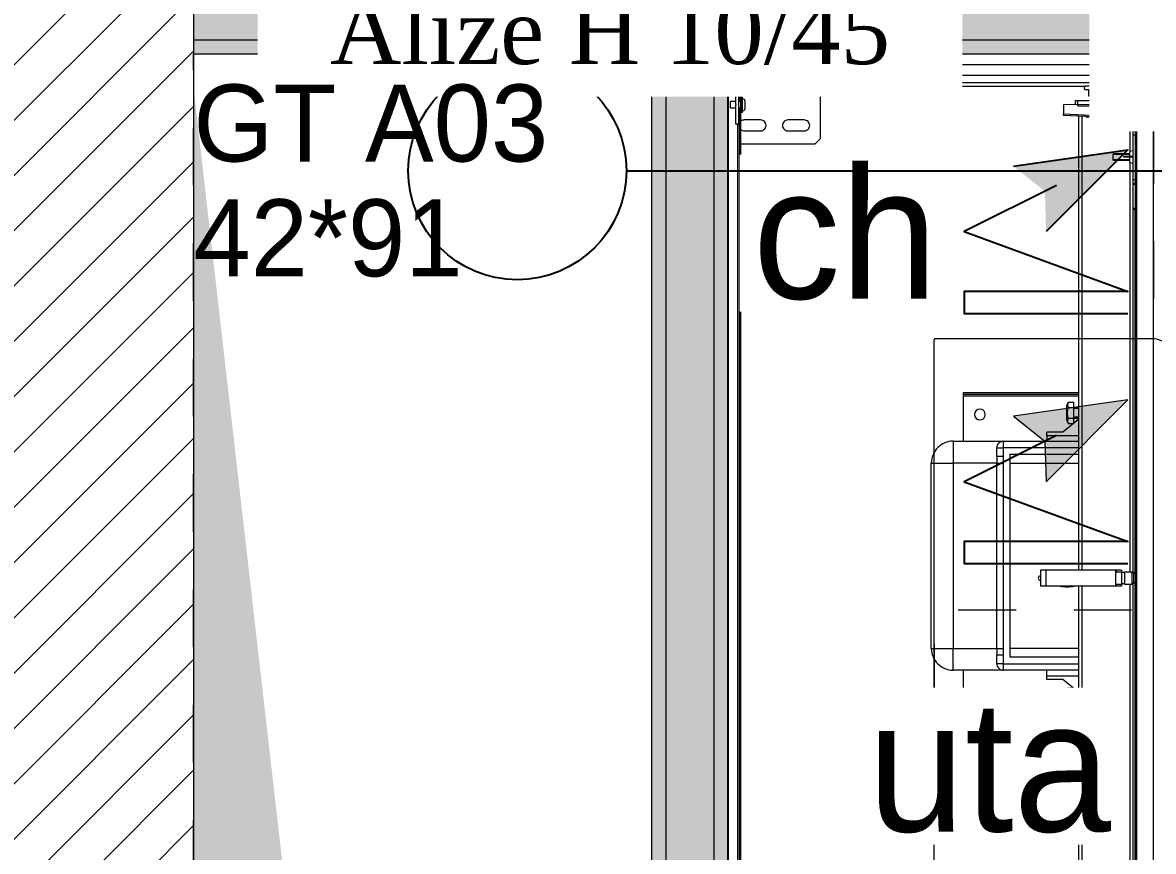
# Model space of a CAD drawing. Header units: centimetres. Extents: x 2738 to 7810, y 2495 to 5758.
# Drawn here: x 5187.4 to 5291, y 4318.3 to 4394.3 of the extents above; entities that cross this region are included whole.
import ezdxf

# ---------------------------------------------------------------- set-up
doc = ezdxf.new("R2010")
doc.units = ezdxf.units.CM
doc.header["$LTSCALE"] = 12.7
for name, pattern in [('ISO-03', [3, 1.2, -1.8]), ('Style de ligne -1', [0.83328, 0.41656, -0.41672]), ('VW-01', [0.83312, 0.41656, -0.41656])]:
    doc.linetypes.add(name, pattern=pattern)
for name, color, linetype, lineweight in [('B aménagement intérieur', 7, 'Continuous', 5), ('B GÈnÈral', 7, 'Continuous', 5), ('B Général', 7, 'Continuous', 5), ('C ANNOTATIONS-prestations', 7, 'Continuous', 5), ('F REMPLISSAGE-vert clair', 7, 'Continuous', 13), ('F REMPLISSAGE-vert clair-1', 7, 'Continuous', 5), ('F REMPLISSAGE-vert foncÈ', 7, 'Continuous', 5), ('F REMPLISSAGE-vert foncé', 7, 'Continuous', 13), ('prlm-ELEC-CFO', 1, 'Continuous', 25)]:
    doc.layers.add(name, color=color, linetype=linetype, lineweight=lineweight)
doc.layers.add('C ANNOTATIONS-textes-numérotation gaine', color=7, linetype='ISO-03', lineweight=5, true_color=0xdd0000)
doc.layers.add('prlm-VMC', color=93, linetype='Continuous')
doc.styles.add('Eurostile', font='')
doc.styles.add('prlm-elec-cfo', font='comic.ttf', dxfattribs={"height": 12})
doc.styles.add('prlm-vmc', font='pala.ttf', dxfattribs={"height": 14})
doc.styles.get('Eurostile').set_extended_font_data('Eurostile')

# ---------------------------------------------------------------- blocks, each defined once
blk = doc.blocks.new('G 100_80')
at = {"layer": 'B GÈnÈral', "color": 254, "linetype": 'Continuous', "true_color": 0xd6d6d6}
blk.add_solid([(-30.88, 32.2), (2.5, 43), (-39.5, -43), (-39.5, 43)], dxfattribs=at)
at = {"layer": 'B Général', "color": 7, "linetype": 'Continuous', "lineweight": 5, "flags": 128}
blk.add_lwpolyline([(9.5, -45), (9.5, 45), (48.52, 45), (48.52, -45)], close=True, dxfattribs=at)
at = {"layer": 'C ANNOTATIONS-prestations', "lineweight": 5}
for p, q in [((46.87, 43.75), (46.87, -43.75)), ((46.97, -43.75), (46.97, 43.75)), ((9.5, 42.25), (9.5, -42.25)), ((10.55, 41.05), (10.55, -41.05)), ((10.7, 41), (10.7, -41)), ((10.4, 39.6), (10.4, -39.6)), ((41.65, 2.78), (41.65, 40.29)), ((41.95, 2.78), (41.95, 40.27)), ((46.35, 2.6), (46.35, 36.03)), ((46.65, 35.97), (46.65, 2.5)), ((46.85, 31.75), (46.85, 2.43)), ((31.1, 14.95), (41.65, 14.95)), ((31.1, 14.8), (31.1, 14.95)), ((31.1, 14.8), (41.65, 14.8)), ((31.1, 14.8), (31.1, 14.65)), ((31.1, 14.65), (31.1, 10.5)), ((31.1, 14.65), (41.65, 14.65)), ((40.56, 13.8), (40.7, 14.08)), ((40.56, 13.8), (40.56, 12.4)), ((40.7, 14.08), (41.2, 14.08)), ((40.7, 13.59), (41.2, 13.59)), ((41.2, 14.08), (41.2, 13.84)), ((41.2, 13.95), (41.22, 13.95)), ((41.2, 13.84), (41.2, 13.59)), ((41.2, 13.59), (41.2, 13.1)), ((41.22, 13.95), (41.22, 12.25)), ((41.22, 13.6), (41.65, 13.6)), ((41.65, 13.51), (41.22, 13.51)), ((41.65, 12.5), (40.21, 11.34)), ((40.7, 12.61), (41.2, 12.61)), ((41.2, 13.1), (41.2, 12.61)), ((41.2, 12.61), (41.2, 12.36)), ((41.65, 12.69), (41.22, 12.69)), ((41.65, 12.6), (41.22, 12.6)), ((40.7, 12.12), (40.56, 12.4)), ((40.7, 12.12), (41.17, 12.12)), ((41.2, 12.36), (41.2, 12.14)), ((41.22, 12.25), (41.2, 12.25)), ((34.75, 10.5), (30.15, 10.5)), ((30.15, 10.5), (30.15, 8.5)), ((41.65, 10.5), (34.75, 10.5)), ((34.75, 9.9), (34.75, 10.5)), ((38.75, 11.34), (38.75, 11)), ((40.21, 11.34), (38.75, 11.34)), ((38.75, 11), (41.65, 11)), ((38.75, 11), (38.75, 10.5)), ((34.15, 9.9), (34.15, 9.12)), ((34.75, 9.9), (34.15, 9.9)), ((34.75, 9.9), (41.65, 9.9)), ((34.75, 9.12), (34.75, 9.9)), ((28.15, 8.5), (28.15, -8.5)), ((28.15, 8.5), (30.15, 8.5)), ((30.15, -8.5), (30.15, 8.5)), ((30.15, 8.5), (34.15, 8.5)), ((34.15, 8.5), (34.15, 9.12)), ((34.75, 9.12), (34.15, 9.12)), ((34.15, 8.5), (34.15, -8.5)), ((34.15, 8.5), (34.74, 8.5)), ((34.74, -8.5), (34.74, 8.5)), ((35.35, -9.3), (35.35, 9.3)), ((41.65, 9.3), (35.35, 9.3)), ((41.65, 8.5), (35.35, 8.5)), ((38.65, 2.78), (38.15, 2.78)), ((38.15, 1.33), (38.15, 2.78)), ((38.65, 1.33), (38.65, 2.78)), ((38.67, 2.78), (38.65, 2.78)), ((38.67, 2.78), (38.67, 1.33)), ((45.07, 2.78), (38.67, 2.78)), ((45.07, 2.78), (45.07, 1.33)), ((45.1, 2.78), (45.07, 2.78)), ((45.07, 2.6), (45.57, 2.6)), ((45.6, 2.78), (45.1, 2.78)), ((45.1, 2.6), (45.1, 2.78)), ((45.57, 1.5), (45.57, 2.6)), ((45.57, 2.55), (45.87, 2.55)), ((45.6, 2.55), (45.6, 2.78)), ((45.87, 1.5), (45.87, 2.6)), ((45.87, 2.6), (46.57, 2.6)), ((46.57, 2.6), (46.57, 1.5)), ((46.57, 2.5), (46.72, 2.5)), ((46.72, 2.5), (46.72, 1.6)), ((38.65, 1.33), (38.15, 1.33)), ((38.67, 1.33), (38.65, 1.33)), ((45.07, 1.33), (38.67, 1.33)), ((41.65, -40.29), (41.65, 1.33)), ((41.95, -40.27), (41.95, 1.33)), ((45.57, 1.5), (45.07, 1.5)), ((45.1, 1.33), (45.07, 1.33)), ((45.1, 1.33), (45.1, 1.5)), ((45.6, 1.33), (45.1, 1.33)), ((45.87, 1.55), (45.57, 1.55)), ((45.6, 1.33), (45.6, 1.55)), ((46.57, 1.5), (45.87, 1.5)), ((46.35, -36.04), (46.35, 1.5)), ((46.72, 1.6), (46.57, 1.6)), ((46.65, 1.6), (46.65, -35.98)), ((46.85, 1.67), (46.85, -31.75)), ((28.15, -8.5), (30.15, -8.5)), ((34.15, -8.5), (30.15, -8.5)), ((30.15, -10.5), (30.15, -8.5)), ((34.15, -9.12), (34.15, -8.5)), ((34.15, -8.5), (34.74, -8.5)), ((34.15, -9.12), (34.15, -9.9)), ((34.15, -9.12), (34.75, -9.12)), ((34.75, -9.9), (34.75, -9.12)), ((35.35, -8.5), (41.65, -8.5)), ((35.35, -9.3), (41.65, -9.3)), ((34.15, -9.9), (34.75, -9.9)), ((41.65, -9.9), (34.75, -9.9)), ((34.75, -10.5), (34.75, -9.9)), ((30.15, -10.5), (34.75, -10.5)), ((31.1, -10.5), (31.1, -14.65)), ((34.75, -10.5), (41.65, -10.5)), ((38.75, -11), (38.75, -10.5)), ((41.65, -11), (38.75, -11)), ((38.75, -11), (38.75, -11.34)), ((40.21, -11.34), (38.75, -11.34)), ((41.65, -12.5), (40.21, -11.34)), ((40.56, -12.4), (40.7, -12.12)), ((40.56, -12.4), (40.56, -13.8)), ((40.7, -12.12), (41.17, -12.12)), ((41.2, -12.14), (41.2, -12.36)), ((41.2, -12.25), (41.22, -12.25)), ((41.2, -12.36), (41.2, -12.61)), ((41.22, -12.25), (41.22, -13.95)), ((40.7, -12.61), (41.2, -12.61)), ((41.2, -12.61), (41.2, -13.1)), ((41.2, -13.1), (41.2, -13.59)), ((41.22, -12.6), (41.65, -12.6)), ((41.65, -12.69), (41.22, -12.69)), ((40.7, -14.08), (40.56, -13.8)), ((40.7, -13.59), (41.2, -13.59)), ((40.7, -14.08), (41.2, -14.08)), ((41.2, -13.59), (41.2, -13.84)), ((41.2, -13.84), (41.2, -14.08)), ((41.22, -13.95), (41.2, -13.95)), ((41.65, -13.51), (41.22, -13.51)), ((41.65, -13.6), (41.22, -13.6)), ((31.1, -14.65), (31.1, -14.8)), ((31.1, -14.65), (41.65, -14.65)), ((31.1, -14.8), (41.65, -14.8)), ((31.1, -14.8), (31.1, -14.95)), ((31.1, -14.95), (41.65, -14.95)), ((46.67, -31.75), (46.67, -31.85)), ((46.87, -31.75), (46.67, -31.75)), ((46.67, -31.85), (46.67, -34.03)), ((46.67, -31.85), (46.87, -31.85)), ((46.87, -34.03), (46.67, -34.03)), ((46.67, -34.03), (46.67, -34.17)), ((46.67, -34.17), (46.67, -34.5)), ((46.67, -34.17), (46.87, -34.17)), ((46.67, -34.5), (46.67, -38.6)), ((46.67, -34.5), (46.87, -34.5)), ((44.82, -36.25), (44.82, -36.85)), ((44.82, -36.25), (46.32, -36.25)), ((46.32, -36.05), (46.67, -35.98)), ((46.32, -36.55), (46.32, -36.05)), ((46.32, -36.31), (44.82, -36.31)), ((46.32, -36.79), (44.82, -36.79)), ((46.32, -36.85), (44.82, -36.85)), ((45.91, -36.55), (45.77, -36.55)), ((45.77, -36.6), (45.77, -36.55)), ((45.91, -36.6), (45.77, -36.6)), ((46.67, -36.55), (45.91, -36.55)), ((45.91, -36.6), (45.91, -36.55)), ((46.67, -36.6), (45.91, -36.6)), ((46.32, -37.05), (46.32, -36.6)), ((46.67, -37.12), (46.32, -37.05)), ((46.35, -40.07), (46.35, -37.06)), ((46.65, -37.12), (46.65, -39.35)), ((10.7, -37.75), (17.5, -37.75)), ((17.5, -37.75), (18, -38.25)), ((18, -38.25), (18, -43.05)), ((11, -38.95), (12.5, -38.95)), ((15, -38.95), (16.5, -38.95)), ((46.67, -39.35), (46.62, -39.35)), ((46.62, -39.65), (46.62, -39.35)), ((46.67, -38.6), (46.67, -38.93)), ((46.67, -38.6), (46.87, -38.6)), ((46.67, -38.93), (46.67, -39.07)), ((46.87, -38.93), (46.67, -38.93)), ((46.67, -39.07), (46.67, -41.4)), ((46.67, -39.07), (46.87, -39.07)), ((10.2, -41.3), (10.2, -39.63)), ((10.23, -39.6), (10.47, -39.6)), ((10.5, -39.63), (10.5, -42.29)), ((12.5, -39.95), (11, -39.95)), ((16.5, -39.95), (15, -39.95)), ((46.41, -40.07), (40.27, -40.35)), ((40.27, -40.5), (46.42, -40.22)), ((40.27, -40.35), (40.27, -40.5)), ((43.06, -40.17), (42.35, -40.21)), ((42.36, -40.26), (42.35, -40.21)), ((43.06, -40.17), (43.06, -40.22)), ((45.02, -40.08), (44.32, -40.12)), ((44.32, -40.17), (44.32, -40.12)), ((45.02, -40.08), (45.02, -40.13)), ((46.42, -40.07), (46.41, -40.07)), ((46.41, -40.07), (46.42, -40.22)), ((46.42, -40.22), (46.42, -41.25)), ((46.42, -40.22), (46.42, -40.22)), ((46.52, -39.45), (46.52, -39.65)), ((46.52, -39.65), (46.52, -41.05)), ((46.62, -39.65), (46.52, -39.65)), ((46.62, -39.65), (46.67, -39.65)), ((46.62, -41.05), (46.62, -39.65)), ((9.75, -41.05), (9.75, -41.65)), ((9.75, -41.05), (10.2, -41.05)), ((10.25, -41.35), (10.2, -41.3)), ((10.2, -41.4), (10.25, -41.35)), ((10.2, -42.67), (10.2, -41.4)), ((10.5, -41.05), (10.65, -41.05)), ((10.65, -41.05), (10.75, -40.95)), ((10.65, -41.65), (10.65, -41.05)), ((10.7, -40.67), (10.75, -40.67)), ((10.75, -40.67), (10.75, -42.03)), ((10.75, -40.67), (10.85, -40.67)), ((10.85, -40.67), (10.85, -42.03)), ((11.08, -41.02), (11.08, -41.67)), ((40.27, -41.35), (40.27, -40.5)), ((44.47, -41.36), (40.27, -41.35)), ((41.37, -41.35), (41.37, -41.75)), ((41.57, -41.25), (44.37, -41.25)), ((41.57, -41.25), (41.57, -41.75)), ((42.87, -41.4), (42.87, -41.75)), ((44.37, -41.4), (42.87, -41.4)), ((44.37, -41.25), (44.37, -41.4)), ((44.37, -41.4), (44.37, -41.55)), ((44.37, -41.4), (45.27, -41.4)), ((44.47, -41.4), (44.47, -41.36)), ((45.27, -41.15), (45.97, -41.15)), ((45.27, -41.55), (45.27, -41.15)), ((45.97, -41.15), (45.97, -41.55)), ((45.97, -41.4), (46.07, -41.4)), ((46.42, -41.25), (46.52, -41.25)), ((46.52, -41.05), (46.52, -41.25)), ((46.62, -41.05), (46.52, -41.05)), ((46.67, -41.05), (46.62, -41.05)), ((46.62, -41.35), (46.62, -41.05)), ((46.62, -41.35), (46.67, -41.35)), ((9.5, -42.78), (9.5, -42.25)), ((10.2, -42.25), (9.5, -42.25)), ((10.2, -41.65), (9.75, -41.65)), ((10.65, -41.65), (10.5, -41.65)), ((10.55, -42.25), (10.5, -42.25)), ((10.5, -42.35), (11.9, -42.35)), ((10.55, -41.65), (10.55, -42.25)), ((10.55, -42.25), (10.7, -42.25)), ((10.75, -41.75), (10.65, -41.65)), ((10.7, -41.7), (10.7, -42.25)), ((10.75, -42.03), (10.7, -42.03)), ((10.85, -42.03), (10.75, -42.03)), ((11.9, -42.35), (12.05, -42.5)), ((12.05, -42.5), (12.05, -42.92)), ((14.25, -42.15), (15.25, -42.15)), ((14.25, -42.75), (14.25, -42.15)), ((15.25, -42.15), (15.25, -42.75)), ((41.37, -41.75), (41.57, -41.75)), ((41.57, -41.75), (42.87, -41.75)), ((42.55, -42.15), (43.55, -42.15)), ((42.55, -42.75), (42.55, -42.15)), ((42.87, -41.75), (44.37, -41.75)), ((43.55, -42.15), (43.55, -42.75)), ((44.28, -42.2), (44.22, -42.3)), ((44.22, -42.3), (44.28, -42.4)), ((44.37, -41.55), (44.37, -41.75)), ((44.47, -41.55), (44.37, -41.55)), ((44.37, -41.75), (44.4, -41.75)), ((44.37, -42.72), (44.37, -41.78)), ((44.4, -41.75), (45.51, -41.75)), ((46.52, -41.55), (44.47, -41.55)), ((44.47, -41.75), (44.47, -41.55)), ((45.11, -41.95), (44.73, -41.95)), ((45.73, -41.75), (45.51, -41.75)), ((45.53, -41.76), (45.6, -41.83)), ((45.64, -41.83), (45.71, -41.76)), ((45.73, -41.75), (46.84, -41.75)), ((45.87, -41.98), (45.87, -42.66)), ((46.24, -41.95), (45.9, -41.95)), ((46.07, -42.27), (46.09, -42.25)), ((46.07, -42.63), (46.07, -42.27)), ((46.07, -42.29), (46.12, -42.29)), ((46.09, -42.65), (46.09, -42.25)), ((46.09, -42.25), (46.12, -42.25)), ((46.12, -42.65), (46.12, -42.25)), ((46.13, -42.22), (46.26, -42.13)), ((46.27, -42.11), (46.27, -41.98)), ((46.37, -42.43), (46.41, -42.39)), ((46.41, -42.51), (46.37, -42.47)), ((46.4, -41.98), (46.4, -42.25)), ((46.4, -42.25), (46.45, -42.25)), ((46.4, -42.29), (46.45, -42.29)), ((46.42, -42.28), (46.42, -42.37)), ((46.72, -41.95), (46.43, -41.95)), ((46.45, -41.95), (46.45, -42.15)), ((46.45, -42.15), (46.45, -44.5)), ((46.45, -42.15), (46.65, -42.15)), ((46.65, -42.15), (46.65, -41.95)), ((46.65, -42.15), (46.65, -44.5)), ((46.65, -42.59), (46.65, -42.31)), ((46.66, -42.25), (46.7, -42.21)), ((46.66, -42.29), (46.66, -42.25)), ((46.7, -42.15), (46.7, -42.25)), ((46.72, -42.15), (46.7, -42.15)), ((46.75, -41.98), (46.75, -42.12)), ((46.76, -41.65), (46.87, -41.65)), ((46.82, -42.43), (46.87, -42.38)), ((46.87, -42.52), (46.82, -42.47)), ((46.83, -42.49), (46.83, -42.41)), ((46.84, -41.75), (46.87, -41.75)), ((9.5, -44.72), (9.5, -42.78)), ((9.53, -42.75), (10.87, -42.75)), ((9.68, -43.47), (9.68, -42.96)), ((9.71, -42.93), (10.24, -42.93)), ((10.4, -42.7), (10.23, -42.7)), ((10.27, -42.96), (10.27, -43.31)), ((10.36, -43.53), (10.79, -43.53)), ((10.7, -42.6), (10.4, -42.7)), ((10.45, -42.98), (10.45, -43.32)), ((10.87, -42.95), (10.48, -42.95)), ((10.48, -43.35), (10.84, -43.35)), ((10.5, -43.27), (10.5, -42.98)), ((11.45, -43.3), (10.53, -43.3)), ((10.92, -42.6), (10.7, -42.6)), ((10.8, -43.53), (11.09, -43.72)), ((10.86, -43.35), (11.14, -43.54)), ((10.87, -42.95), (10.92, -42.95)), ((10.9, -42.78), (10.9, -42.92)), ((10.95, -42.92), (10.95, -42.63)), ((11.1, -43.38), (11.1, -43.3)), ((11.1, -43.38), (11.9, -43.38)), ((11.4, -43.55), (11.1, -43.38)), ((11.18, -43.3), (11.18, -43.42)), ((11.45, -43.3), (11.5, -43.25)), ((11.5, -43.25), (11.55, -43.3)), ((12.47, -43.3), (11.55, -43.3)), ((11.9, -43.38), (11.6, -43.55)), ((11.82, -43.3), (11.82, -43.42)), ((11.86, -43.54), (12.15, -43.35)), ((11.9, -43.3), (11.9, -43.38)), ((11.9, -43.73), (12.2, -43.53)), ((12.08, -42.95), (12.13, -42.95)), ((12.1, -42.92), (12.1, -42.78)), ((12.13, -42.75), (14.7, -42.75)), ((12.52, -42.95), (12.13, -42.95)), ((12.15, -43.35), (12.52, -43.35)), ((12.21, -43.53), (12.54, -43.53)), ((12.5, -42.98), (12.5, -43.27)), ((12.55, -43.32), (12.55, -42.98)), ((12.73, -43.28), (12.73, -42.96)), ((12.76, -42.93), (13.19, -42.93)), ((13.22, -42.96), (13.22, -43.47)), ((13.4, -43.08), (13.4, -44.72)), ((15.5, -43.05), (13.43, -43.05)), ((13.55, -43.4), (13.55, -43.05)), ((13.55, -43.4), (44.25, -43.4)), ((13.55, -43.95), (13.55, -43.4)), ((14.7, -42.75), (14.73, -42.78)), ((14.7, -42.75), (14.8, -42.75)), ((14.77, -42.78), (14.8, -42.75)), ((14.8, -42.75), (15.5, -42.75)), ((15.5, -43.05), (42.27, -43.05)), ((15.6, -42.85), (15.6, -42.95)), ((42.17, -42.95), (42.17, -42.85)), ((42.27, -42.75), (42.96, -42.75)), ((45.03, -43.05), (42.27, -43.05)), ((42.96, -42.75), (43.08, -42.75)), ((42.98, -42.76), (43, -42.78)), ((43.04, -42.78), (43.06, -42.76)), ((43.08, -42.75), (44.34, -42.75)), ((44.25, -43.4), (44.25, -43.05)), ((44.25, -43.95), (44.25, -43.4)), ((44.54, -42.87), (44.54, -42.74)), ((44.54, -42.85), (44.57, -42.9)), ((44.57, -42.71), (44.68, -42.71)), ((44.99, -42.9), (44.57, -42.9)), ((44.71, -42.68), (44.71, -42.66)), ((44.92, -42.73), (44.92, -42.76)), ((44.95, -42.79), (44.99, -42.79)), ((45.02, -42.82), (45.02, -42.87)), ((45.32, -42.77), (45.05, -43.04)), ((45.18, -42.91), (45.27, -42.91)), ((45.27, -42.91), (45.33, -42.81)), ((45.77, -42.76), (45.34, -42.76)), ((46.07, -42.61), (46.12, -42.61)), ((46.09, -42.65), (46.07, -42.63)), ((46.12, -42.65), (46.09, -42.65)), ((46.26, -42.77), (46.13, -42.68)), ((46.27, -44.52), (46.27, -42.79)), ((46.4, -42.61), (46.45, -42.61)), ((46.4, -42.83), (46.4, -42.65)), ((46.45, -42.65), (46.4, -42.65)), ((46.42, -42.53), (46.42, -42.62)), ((46.42, -42.85), (46.42, -44.45)), ((46.65, -43.42), (46.65, -42.88)), ((46.66, -42.65), (46.66, -42.62)), ((46.7, -42.69), (46.66, -42.65)), ((46.74, -43.45), (46.68, -43.45)), ((46.7, -42.65), (46.7, -42.83)), ((46.77, -42.98), (46.77, -43.42)), ((46.77, -43.78), (46.77, -42.98)), ((46.77, -42.98), (46.87, -42.98)), ((46.84, -42.95), (46.8, -42.95)), ((9.68, -44.54), (9.68, -44.03)), ((11.41, -44.57), (9.71, -44.57)), ((9.88, -43.55), (9.77, -43.75)), ((9.77, -43.75), (9.88, -43.95)), ((10.12, -43.55), (9.88, -43.55)), ((9.88, -43.95), (10.12, -43.95)), ((10.23, -43.75), (10.12, -43.55)), ((10.12, -43.95), (10.23, -43.75)), ((11.1, -43.73), (11.41, -43.73)), ((11.16, -43.55), (11.84, -43.55)), ((11.44, -44.54), (11.44, -43.76)), ((11.56, -43.76), (11.56, -44.54)), ((11.59, -43.73), (11.9, -43.73)), ((13.19, -44.57), (11.59, -44.57)), ((12.78, -43.55), (12.67, -43.75)), ((12.67, -43.75), (12.78, -43.95)), ((13.02, -43.55), (12.78, -43.55)), ((12.78, -43.95), (13.02, -43.95)), ((13.13, -43.75), (13.02, -43.55)), ((13.02, -43.95), (13.13, -43.75)), ((13.22, -44.03), (13.22, -44.54)), ((13.65, -44.05), (13.55, -43.95)), ((13.65, -44.05), (44.15, -44.05)), ((14.45, -44.3), (14.45, -44.05)), ((14.45, -44.3), (15.05, -44.3)), ((14.5, -44.35), (14.45, -44.3)), ((15, -44.35), (14.5, -44.35)), ((15.05, -44.3), (15, -44.35)), ((15.05, -44.05), (15.05, -44.3)), ((18, -44.25), (17.5, -44.75)), ((18, -44.05), (18, -44.25)), ((42.75, -44.3), (42.75, -44.05)), ((42.75, -44.3), (43.35, -44.3)), ((42.8, -44.35), (42.75, -44.3)), ((43.3, -44.35), (42.8, -44.35)), ((43.05, -44.55), (42.85, -44.55)), ((42.85, -44.55), (42.85, -44.75)), ((46.4, -44.55), (43.05, -44.55)), ((43.05, -44.75), (43.05, -44.55)), ((43.35, -44.3), (43.3, -44.35)), ((43.35, -44.05), (43.35, -44.3)), ((44.25, -43.95), (44.15, -44.05)), ((46.32, -44.55), (46.3, -44.55)), ((46.97, -43.78), (46.77, -43.78)), ((46.87, -43.75), (46.97, -43.75)), ((46.97, -43.75), (46.97, -43.78)), ((47.42, -43.75), (46.97, -43.75)), ((9.5, -44.75), (9.5, -44.72)), ((9.53, -44.75), (9.5, -44.75)), ((13.37, -44.75), (9.53, -44.75)), ((17.5, -44.75), (13.37, -44.75)), ((42.85, -44.75), (43.05, -44.75)), ((46.4, -44.75), (43.05, -44.75))]:
    blk.add_line(p, q, dxfattribs=at)
at = {"layer": 'C ANNOTATIONS-prestations'}
blk.add_line((48.52, -43.75), (47.42, -43.75), dxfattribs=at)
at = {"layer": 'C ANNOTATIONS-prestations', "lineweight": 5, "flags": 128}
for points in [[(40.7, 13.59, -0.132797), (40.64, 13.84, -0.132797), (40.7, 14.08)], [(40.7, 12.12, -0.132797), (40.64, 12.36, -0.132797), (40.7, 12.61)], [(28.15, 8.5, -0.198912), (28.74, 9.91, -0.198912), (30.15, 10.5)], [(34.15, 9.9, -0.198912), (34.33, 10.32, -0.198912), (34.75, 10.5)], [(38.15, 1.85, -0.414214), (37.95, 2.05, -0.414214), (38.15, 2.25)], [(39.95, 2.78, -0.057544), (40.6, 2.85, -0.057544), (41.25, 2.78)], [(46.72, 2.5, -0.16547), (46.82, 2.47, -0.16547), (46.87, 2.39)], [(46.87, 1.71, -0.16547), (46.82, 1.63, -0.16547), (46.72, 1.6)], [(30.15, -10.5, -0.198912), (28.74, -9.91, -0.198912), (28.15, -8.5)], [(34.75, -10.5, -0.198912), (34.33, -10.32, -0.198912), (34.15, -9.9)], [(40.7, -12.61, -0.132797), (40.64, -12.36, -0.132797), (40.7, -12.12)], [(40.7, -14.08, -0.132797), (40.64, -13.84, -0.132797), (40.7, -13.59)], [(10.7, -39.05, -0.080612), (10.84, -38.98, -0.080612), (11, -38.95)], [(12.5, -38.95, -0.414214), (13, -39.45, -0.414214), (12.5, -39.95)], [(15, -39.95, -0.414214), (14.5, -39.45, -0.414214), (15, -38.95)], [(16.5, -38.95, -0.414214), (17, -39.45, -0.414214), (16.5, -39.95)], [(46.52, -39.45, -0.198912), (46.55, -39.38, -0.198912), (46.62, -39.35)], [(10.2, -39.63, -0.198912), (10.21, -39.61, -0.198912), (10.23, -39.6)], [(10.47, -39.6, -0.198912), (10.49, -39.61, -0.198912), (10.5, -39.63)], [(11, -39.95, -0.080612), (10.84, -39.92, -0.080612), (10.7, -39.85)], [(46.52, -39.97, -0.193016), (46.49, -40.04, -0.193016), (46.42, -40.07)], [(10.85, -40.83, -0.218554), (11.01, -40.87, -0.218554), (11.08, -41.02)], [(10.85, -40.83, -0.003145), (10.85, -40.83, -0.003145), (10.85, -40.83)], [(46.07, -41.4, -0.109774), (46.15, -41.42, -0.109774), (46.22, -41.47)], [(46.66, -41.45, -0.227222), (46.49, -41.41, -0.227222), (46.42, -41.25)], [(46.62, -41.35, -0.198912), (46.55, -41.32, -0.198912), (46.52, -41.25)], [(46.87, -41.4, -0.198912), (46.77, -41.65, -0.198912), (46.52, -41.75)], [(46.67, -41.4, -0.198912), (46.63, -41.51, -0.198912), (46.52, -41.55)], [(10.5, -42.35, -0.414214), (10.47, -42.32, -0.414214), (10.5, -42.29)], [(11.08, -41.67, -0.218554), (11.01, -41.83, -0.218554), (10.85, -41.87)], [(10.85, -41.87, -0.003145), (10.85, -41.87, -0.003145), (10.85, -41.87)], [(44.37, -42.65, -0.14145), (44.27, -42.3, -0.14145), (44.37, -41.95)], [(44.37, -42.54, -0.103148), (44.32, -42.3, -0.103148), (44.37, -42.06)], [(44.37, -41.78, -0.198912), (44.38, -41.76, -0.198912), (44.4, -41.75)], [(44.7, -42.63, -0.366532), (44.56, -42.13, -0.366532), (45.02, -41.91, -0.366532), (45.32, -42.34, -0.366532), (44.95, -42.7)], [(45.51, -41.75, -0.098491), (45.52, -41.75, -0.098491), (45.53, -41.76)], [(45.64, -41.83, -0.198912), (45.62, -41.84, -0.198912), (45.6, -41.83)], [(45.71, -41.76, -0.098491), (45.72, -41.75, -0.098491), (45.73, -41.75)], [(45.87, -41.98, -0.198912), (45.88, -41.96, -0.198912), (45.9, -41.95)], [(46.12, -42.25, -0.120588), (46.12, -42.23, -0.120588), (46.13, -42.22)], [(46.3, -41.55, -0.028434), (46.26, -41.51, -0.028434), (46.22, -41.47)], [(46.24, -41.95, -0.198912), (46.26, -41.96, -0.198912), (46.27, -41.98)], [(46.27, -42.11, -0.120588), (46.27, -42.12, -0.120588), (46.26, -42.13)], [(46.37, -42.47, -0.198912), (46.36, -42.45, -0.198912), (46.37, -42.43)], [(46.4, -41.98, -0.198912), (46.41, -41.96, -0.198912), (46.43, -41.95)], [(46.42, -42.28, -0.155096), (46.41, -42.27, -0.155096), (46.4, -42.25)], [(46.42, -42.37, -0.098491), (46.42, -42.38, -0.098491), (46.41, -42.39)], [(46.66, -42.25, -0.013224), (46.66, -42.25, -0.013224), (46.65, -42.25)], [(46.65, -42.31, -0.17724), (46.66, -42.29, -0.17724), (46.67, -42.28)], [(46.7, -42.25, -0.17724), (46.69, -42.27, -0.17724), (46.67, -42.28)], [(46.72, -41.95, -0.198912), (46.74, -41.96, -0.198912), (46.75, -41.98)], [(46.75, -42.12, -0.198912), (46.74, -42.14, -0.198912), (46.72, -42.15)], [(46.82, -42.47, -0.198912), (46.81, -42.45, -0.198912), (46.82, -42.43)], [(46.84, -41.75, -0.198912), (46.86, -41.76, -0.198912), (46.87, -41.78)], [(9.5, -42.78, -0.198912), (9.51, -42.76, -0.198912), (9.53, -42.75)], [(9.68, -42.96, -0.198912), (9.69, -42.94, -0.198912), (9.71, -42.93)], [(9.68, -43.47, -0.01196), (9.68, -43.47, -0.01196), (9.68, -43.47)], [(10.23, -42.7, -0.198912), (10.21, -42.69, -0.198912), (10.2, -42.67)], [(10.27, -43.31, -0.123554), (10.26, -43.35, -0.123554), (10.23, -43.39)], [(10.24, -42.93, -0.198912), (10.26, -42.94, -0.198912), (10.27, -42.96)], [(10.4, -42.7, -0.040241), (10.4, -42.7, -0.040241), (10.4, -42.7)], [(10.45, -42.98, -0.198912), (10.46, -42.96, -0.198912), (10.48, -42.95)], [(10.48, -43.35, -0.198912), (10.46, -43.34, -0.198912), (10.45, -43.32)], [(10.5, -42.98, -0.198912), (10.51, -42.96, -0.198912), (10.53, -42.95)], [(10.53, -43.3, -0.198912), (10.51, -43.29, -0.198912), (10.5, -43.27)], [(10.7, -42.6, -0.040241), (10.7, -42.6, -0.040241), (10.7, -42.6)], [(10.79, -43.53, -0.073633), (10.8, -43.53, -0.073633), (10.8, -43.53)], [(10.84, -43.35, -0.073633), (10.85, -43.35, -0.073633), (10.86, -43.35)], [(10.87, -42.75, -0.198912), (10.89, -42.76, -0.198912), (10.9, -42.78)], [(10.9, -42.92, -0.198912), (10.89, -42.94, -0.198912), (10.87, -42.95)], [(10.92, -42.6, -0.198912), (10.94, -42.61, -0.198912), (10.95, -42.63)], [(10.95, -42.92, -0.198912), (10.94, -42.94, -0.198912), (10.92, -42.95)], [(12.08, -42.95, -0.198912), (12.06, -42.94, -0.198912), (12.05, -42.92)], [(12.1, -42.78, -0.198912), (12.11, -42.76, -0.198912), (12.13, -42.75)], [(12.13, -42.95, -0.198912), (12.11, -42.94, -0.198912), (12.1, -42.92)], [(12.2, -43.53, -0.073633), (12.2, -43.53, -0.073633), (12.21, -43.53)], [(12.47, -42.95, -0.198912), (12.49, -42.96, -0.198912), (12.5, -42.98)], [(12.5, -43.27, -0.198912), (12.49, -43.29, -0.198912), (12.47, -43.3)], [(12.52, -42.95, -0.198912), (12.54, -42.96, -0.198912), (12.55, -42.98)], [(12.55, -43.32, -0.198912), (12.54, -43.34, -0.198912), (12.52, -43.35)], [(12.73, -42.96, -0.198912), (12.74, -42.94, -0.198912), (12.76, -42.93)], [(12.76, -43.35, -0.095961), (12.74, -43.32, -0.095961), (12.73, -43.28)], [(13.19, -42.93, -0.198912), (13.21, -42.94, -0.198912), (13.22, -42.96)], [(13.22, -43.47, -0.01196), (13.22, -43.47, -0.01196), (13.22, -43.47)], [(13.4, -43.08, -0.198912), (13.41, -43.06, -0.198912), (13.43, -43.05)], [(14.77, -42.78, -0.198912), (14.75, -42.79, -0.198912), (14.73, -42.78)], [(15.5, -42.75, -0.198912), (15.57, -42.78, -0.198912), (15.6, -42.85)], [(15.6, -42.95, -0.198912), (15.57, -43.02, -0.198912), (15.5, -43.05)], [(42.17, -42.85, -0.198912), (42.2, -42.78, -0.198912), (42.27, -42.75)], [(42.27, -43.05, -0.198912), (42.2, -43.02, -0.198912), (42.17, -42.95)], [(42.96, -42.75, -0.098491), (42.97, -42.75, -0.098491), (42.98, -42.76)], [(43.04, -42.78, -0.198912), (43.02, -42.79, -0.198912), (43, -42.78)], [(43.06, -42.76, -0.098491), (43.07, -42.75, -0.098491), (43.08, -42.75)], [(44.37, -42.72, -0.198912), (44.36, -42.74, -0.198912), (44.34, -42.75)], [(44.54, -42.74, -0.198912), (44.55, -42.72, -0.198912), (44.57, -42.71)], [(44.92, -42.9, -0.085942), (44.72, -42.86, -0.085942), (44.54, -42.76)], [(44.67, -42.9, -0.02871), (44.6, -42.87, -0.02871), (44.54, -42.83)], [(44.57, -42.9, -0.198912), (44.55, -42.89, -0.198912), (44.54, -42.87)], [(44.71, -42.68, -0.198912), (44.7, -42.7, -0.198912), (44.68, -42.71)], [(44.7, -42.63, -0.122946), (44.71, -42.64, -0.122946), (44.71, -42.66)], [(44.92, -42.7, -0.074153), (44.8, -42.68, -0.074153), (44.7, -42.63)], [(44.92, -42.73, -0.189855), (44.93, -42.71, -0.189855), (44.95, -42.7)], [(44.95, -42.7, -0.008728), (44.93, -42.7, -0.008728), (44.92, -42.7)], [(44.95, -42.79, -0.198912), (44.93, -42.78, -0.198912), (44.92, -42.76)], [(45.01, -42.89, -0.018566), (44.96, -42.9, -0.018566), (44.92, -42.9)], [(44.99, -42.79, -0.198912), (45.01, -42.8, -0.198912), (45.02, -42.82)], [(45.02, -42.87, -0.198912), (45.01, -42.89, -0.198912), (44.99, -42.9)], [(45.05, -43.04, -0.098491), (45.04, -43.05, -0.098491), (45.03, -43.05)], [(45.38, -42.76, -0.041018), (45.3, -42.83, -0.041018), (45.21, -42.88)], [(45.32, -42.77, -0.098491), (45.33, -42.76, -0.098491), (45.34, -42.76)], [(45.87, -42.66, -0.198912), (45.84, -42.73, -0.198912), (45.77, -42.76)], [(46.13, -42.68, -0.120588), (46.12, -42.67, -0.120588), (46.12, -42.65)], [(46.26, -42.77, -0.120588), (46.27, -42.78, -0.120588), (46.27, -42.79)], [(46.4, -42.65, -0.155096), (46.41, -42.64, -0.155096), (46.42, -42.62)], [(46.42, -42.85, -0.155096), (46.41, -42.84, -0.155096), (46.4, -42.83)], [(46.41, -42.51, -0.098491), (46.42, -42.52, -0.098491), (46.42, -42.53)], [(46.67, -42.62, -0.17724), (46.66, -42.61, -0.17724), (46.65, -42.59)], [(46.65, -42.65, -0.013224), (46.66, -42.65, -0.013224), (46.66, -42.65)], [(46.65, -42.88, -0.17724), (46.66, -42.87, -0.17724), (46.67, -42.86)], [(46.68, -43.45, -0.198912), (46.66, -43.44, -0.198912), (46.65, -43.42)], [(46.67, -42.62, -0.17724), (46.69, -42.63, -0.17724), (46.7, -42.65)], [(46.7, -42.83, -0.17724), (46.69, -42.85, -0.17724), (46.67, -42.86)], [(46.77, -43.42, -0.198912), (46.76, -43.44, -0.198912), (46.74, -43.45)], [(46.77, -42.98, -0.198912), (46.78, -42.96, -0.198912), (46.8, -42.95)], [(46.87, -42.92, -0.198912), (46.86, -42.94, -0.198912), (46.84, -42.95)], [(9.68, -44.03, -0.01196), (9.68, -44.03, -0.01196), (9.68, -44.03)], [(9.71, -44.57, -0.198912), (9.69, -44.56, -0.198912), (9.68, -44.54)], [(11.1, -43.73, -0.073633), (11.1, -43.73, -0.073633), (11.09, -43.72)], [(11.16, -43.55, -0.073633), (11.15, -43.55, -0.073633), (11.14, -43.54)], [(11.41, -43.73, -0.198912), (11.43, -43.74, -0.198912), (11.44, -43.76)], [(11.44, -44.54, -0.198912), (11.43, -44.56, -0.198912), (11.41, -44.57)], [(11.56, -43.76, -0.198912), (11.57, -43.74, -0.198912), (11.59, -43.73)], [(11.59, -44.57, -0.198912), (11.57, -44.56, -0.198912), (11.56, -44.54)], [(11.86, -43.54, -0.073633), (11.85, -43.55, -0.073633), (11.84, -43.55)], [(13.22, -44.54, -0.198912), (13.21, -44.56, -0.198912), (13.19, -44.57)], [(13.22, -44.03, -0.01196), (13.22, -44.03, -0.01196), (13.22, -44.03)], [(46.3, -44.55, -0.198912), (46.28, -44.54, -0.198912), (46.27, -44.52)], [(46.42, -44.45, -0.198912), (46.39, -44.52, -0.198912), (46.32, -44.55)], [(46.65, -44.5, -0.198912), (46.58, -44.68, -0.198912), (46.4, -44.75)], [(46.45, -44.5, -0.198912), (46.44, -44.54, -0.198912), (46.4, -44.55)], [(9.53, -44.75, -0.198912), (9.51, -44.74, -0.198912), (9.5, -44.72)], [(13.4, -44.72, -0.198912), (13.39, -44.74, -0.198912), (13.37, -44.75)]]:
    blk.add_lwpolyline(points, format="xyb", dxfattribs=at)
blk.add_lwpolyline([(34.75, -9.12), (34.74, -8.51), (34.74, -8.5)], dxfattribs=at)
at = {"layer": 'C ANNOTATIONS-prestations', "lineweight": 5}
for centre, radius in [((32.6, 12.95), 0.5), ((32.6, -12.95), 0.5), ((44.92, -42.3), 0.35), ((44.92, -42.3), 0.3), ((44.92, -42.3), 0.25), ((10, -43.75), 0.425), ((12.9, -43.75), 0.425)]:
    blk.add_circle(centre, radius, dxfattribs=at)
for points, knots in [([(40.7, 13.59), (40.58, 13.1), (40.7, 12.61), (40.7, 12.61), (40.7, 12.61)], [0, 0, 0, 1, 1, 2, 2, 2]), ([(34.74, 8.5), (34.75, 8.81), (34.75, 9.12), (34.75, 9.12), (34.75, 9.12)], [0, 0, 0, 1, 1, 2, 2, 2]), ([(40.7, -12.61), (40.58, -13.1), (40.7, -13.59), (40.7, -13.59), (40.7, -13.59)], [0, 0, 0, 1, 1, 2, 2, 2]), ([(46.52, -39.97), (46.52, -40), (46.51, -40.07), (46.5, -40.12), (46.49, -40.15), (46.48, -40.17), (46.47, -40.19), (46.46, -40.2), (46.45, -40.21), (46.43, -40.22), (46.43, -40.22), (46.43, -40.22), (46.42, -40.22)], [0, 0, 0, 1, 2, 3, 4, 5, 6, 7, 8, 9, 9, 10, 10, 10]), ([(46.42, -40.22), (46.42, -40.18), (46.42, -40.13), (46.42, -40.1), (46.42, -40.08), (46.42, -40.07), (46.42, -40.07), (46.42, -40.07), (46.42, -40.07), (46.42, -40.07), (46.42, -40.07)], [0, 0, 0, 1, 2, 3, 4, 5, 6, 7, 7, 8, 8, 8])]:
    blk.add_open_spline(points, degree=2, knots=knots, dxfattribs=at)
blk = doc.blocks.new('Groupe-25-1')
at = {"layer": 'C ANNOTATIONS-textes-numérotation gaine', "color": 7, "linetype": 'VW-01', "flags": 128}
blk.add_lwpolyline([(5203.04, 4391.39), (5245.04, 4391.39), (5245.04, 4300.39), (5203.04, 4300.39)], close=True, dxfattribs=at)
at = {"layer": 'C ANNOTATIONS-textes-numérotation gaine', "color": 7, "insert": (5203.03, 4388.59), "char_height": 7.059, "width": 45.5075, "attachment_point": 1, "line_spacing_factor": 0.894142, "style": 'Eurostile'}
blk.add_mtext('GT A03\\P42*91', dxfattribs=at)
blk = doc.blocks.new('xi.CH')
at = {"layer": 'prlm-ELEC-CFO', "lineweight": 5}
blk.add_hatch(color=0, dxfattribs=at).paths.add_polyline_path([(-3, 6), (-0.1, 3.7), (0, 0), (7.5, 7.5)])
at = {"layer": 'prlm-ELEC-CFO', "color": 0}
for points in [[(-3, 6), (7.5, 7.5), (0, 0)], [(0.95, 4.23), (-7.5, 0), (7.5, -5.5), (-7.5, -5.5), (-7.5, -7.5), (7.5, -7.5)]]:
    blk.add_lwpolyline(points, dxfattribs=at)
blk = doc.blocks.new('xi.UTA')
at = {"layer": 'prlm-ELEC-CFO', "lineweight": 5}
blk.add_hatch(color=0, dxfattribs=at).paths.add_polyline_path([(-3, 6), (-0.1, 3.7), (0, 0), (7.5, 7.5)])
at = {"layer": 'prlm-ELEC-CFO', "color": 0, "lineweight": 5, "flags": 128}
blk.add_lwpolyline([(-3, 6), (-0.1, 3.7), (0, 0), (7.5, 7.5)], close=True, dxfattribs=at)
at = {"layer": 'prlm-ELEC-CFO', "color": 0}
blk.add_lwpolyline([(0.95, 4.23), (-7.5, 0), (7.5, -5.5), (-7.5, -5.5), (-7.5, -7.5), (7.5, -7.5)], dxfattribs=at)
blk = doc.blocks.new('200_wc-2')
at = {"layer": 'B Général', "color": 7, "linetype": 'Continuous', "lineweight": 5}
for p, q in [((-25, -20.1), (-25, 0)), ((-24.9, 0.1), (24.9, 0.1)), ((25, -20.1), (25, 0)), ((-19.5, -44.2), (-19.5, -21.9)), ((19.5, -44.2), (19.5, -21.9))]:
    blk.add_line(p, q, dxfattribs=at)
at = {"layer": 'B Général', "color": 7, "linetype": 'Continuous', "lineweight": 5, "flags": 128}
blk.add_lwpolyline([(-25, -20.1), (-24.9, -20.6), (-24.75, -20.9), (-24.55, -21.2), (-24.3, -21.45), (-23.9, -21.7), (-23.4, -21.85), (-23.15, -21.9), (23.25, -21.9), (23.55, -21.85), (23.9, -21.7), (24.2, -21.5), (24.45, -21.3), (24.65, -21.05), (24.8, -20.75), (24.9, -20.5), (24.95, -20.3), (25, -20.1)], dxfattribs=at)
for points in [[(-19.5, -44.2), (-19.5, -44.2, 0.036537), (-19.11, -49.53, 0.035337), (-17.94, -54.75), (-17.94, -54.75, 0.041299), (-16.22, -59.09), (-16.22, -59.09), (-16.22, -59.1, 0.041783), (-13.79, -63.08, 0.053503), (-10.77, -66.4), (-10.77, -66.4, 0.054816), (-7.12, -69.02), (-7.12, -69.02, 0.063755), (-3.68, -70.42), (-3.68, -70.42, 0.064897), (0, -70.9)], [(0, -70.9, 0.064897), (3.68, -70.42), (3.68, -70.42, 0.063726), (7.12, -69.02), (7.12, -69.02, 0.054816), (10.77, -66.4), (10.77, -66.4, 0.053503), (13.79, -63.08, 0.041783), (16.22, -59.1), (16.22, -59.09), (16.22, -59.09, 0.041299), (17.94, -54.75), (17.94, -54.75, 0.035337), (19.11, -49.53, 0.036556), (19.5, -44.2)]]:
    blk.add_lwpolyline(points, format="xyb", dxfattribs=at)
at = {"layer": 'B Général', "color": 7, "linetype": 'Continuous', "lineweight": 5}
for centre, start, end in [((-24.9, 0), 90, 180), ((24.9, 0), 0, 90)]:
    blk.add_arc(centre, 0.1, start, end, dxfattribs=at)
blk = doc.blocks.new('Groupe-5-1')
at = {"layer": 'B Général', "color": 154, "linetype": 'Style de ligne -1', "true_color": 0x0053a6, "flags": 128}
blk.add_lwpolyline([(-35.4, 7.6), (35.6, 7.6), (35.6, -32.4), (-35.4, -32.4)], close=True, dxfattribs=at)
at = {"layer": 'B Général', "xscale": -1, "rotation": 270}
blk.add_blockref('200_wc-2', (35.5, 7.5), dxfattribs=at)
blk = doc.blocks.new('WC-plan-PMR')
at = {"layer": 'B Général', "color": 154, "linetype": 'Style de ligne -1', "true_color": 0x0053a6, "flags": 128}
blk.add_lwpolyline([(-114.5, 112.5), (15.5, 112.5), (15.5, 32.5), (-114.5, 32.5)], close=True, dxfattribs=at)
at = {"layer": 'B Général', "color": 7}
blk.add_blockref('Groupe-5-1', (0, 0), dxfattribs=at)

msp = doc.modelspace()

# ---------------------------------------------------------------- hatches: boundary and pattern name
at = {"layer": 'B GÈnÈral', "linetype": 'Continuous', "lineweight": 5}
h = msp.add_hatch(dxfattribs=at)
h.set_pattern_fill('50_BETON', style=0, pattern_type=2)
h.set_pattern_definition([(45, (0, 0), (2.4253472, -2.6458333), [])])
h.paths.add_polyline_path([(5185.04, 4300.39), (5203.04, 4300.39), (5203.04, 4893.39), (5185.04, 4893.39)])
at = {"layer": 'B GÈnÈral', "linetype": 'Continuous', "lineweight": 0, "true_color": 0xc0dcc0}
for points in [[(5250.74, 4392.69), (5252.04, 4391.39), (5291.04, 4391.39), (5291.04, 4398.39), (5203.04, 4398.39), (5203.04, 4391.39), (5245.04, 4391.39), (5246.34, 4392.69)], [(5250.74, 4392.69), (5246.34, 4392.69), (5245.04, 4391.39), (5245.04, 4300.39), (5252.04, 4300.39), (5252.04, 4391.39)]]:
    msp.add_hatch(color=9, dxfattribs=at).paths.add_polyline_path(points)

# ---------------------------------------------------------------- linework, layer by layer
at = {"layer": 'B Général', "color": 7, "linetype": 'Continuous', "lineweight": 18}
msp.add_line((5203.04, 4893.39), (5203.04, 4300.39), dxfattribs=at)
at = {"layer": 'B Général', "color": 7, "linetype": 'Continuous', "lineweight": 5}
msp.add_line((5203.04, 4893.39), (5203.04, 4300.39), dxfattribs=at)
at = {"layer": 'B Général', "color": 98, "linetype": 'Continuous', "lineweight": 13, "true_color": 0x004400}
for p, q in [((5291.04, 4391.39), (5291.04, 4398.39)), ((5203.04, 4391.39), (5245.04, 4391.39)), ((5245.04, 4391.39), (5245.04, 4300.39)), ((5252.04, 4391.39), (5291.04, 4391.39)), ((5252.04, 4391.39), (5252.04, 4300.39))]:
    msp.add_line(p, q, dxfattribs=at)
at = {"layer": 'F REMPLISSAGE-vert clair'}
for p, q in [((5203.04, 4392.69), (5246.34, 4392.69)), ((5246.34, 4392.69), (5246.34, 4300.39)), ((5250.74, 4392.69), (5291.04, 4392.69)), ((5250.74, 4392.69), (5250.74, 4300.39))]:
    msp.add_line(p, q, dxfattribs=at)
at = {"layer": 'F REMPLISSAGE-vert clair-1', "color": 9, "linetype": 'Continuous', "true_color": 0xc0dcc0}
for points in [[(5203.04, 4397.09), (5203.04, 4392.69), (5291.04, 4397.09), (5291.04, 4392.69)], [(5250.74, 4300.39), (5250.74, 4392.69), (5246.34, 4300.39), (5246.34, 4392.69)]]:
    msp.add_solid(points, dxfattribs=at)
at = {"layer": 'F REMPLISSAGE-vert foncÈ', "color": 54, "linetype": 'Continuous', "true_color": 0x99aa00}
for points in [[(5245.04, 4391.39), (5246.34, 4392.69), (5203.04, 4391.39), (5203.04, 4392.69)], [(5246.34, 4300.39), (5246.34, 4392.69), (5245.04, 4300.39), (5245.04, 4391.39)], [(5250.74, 4392.69), (5252.04, 4391.39), (5291.04, 4392.69), (5291.04, 4391.39)], [(5252.04, 4300.39), (5252.04, 4391.39), (5250.74, 4300.39), (5250.74, 4392.69)]]:
    msp.add_solid(points, dxfattribs=at)
at = {"layer": 'F REMPLISSAGE-vert foncé'}
for p, q in [((5203.04, 4392.69), (5246.34, 4392.69)), ((5246.34, 4392.69), (5246.34, 4300.39)), ((5250.74, 4392.69), (5291.04, 4392.69)), ((5250.74, 4392.69), (5250.74, 4300.39))]:
    msp.add_line(p, q, dxfattribs=at)
at = {"layer": 'F REMPLISSAGE-vert foncé', "color": 98, "linetype": 'Continuous', "lineweight": 13, "true_color": 0x004400}
for p, q in [((5203.04, 4391.39), (5245.04, 4391.39)), ((5245.04, 4391.39), (5245.04, 4300.39)), ((5252.04, 4391.39), (5291.04, 4391.39)), ((5252.04, 4391.39), (5252.04, 4300.39))]:
    msp.add_line(p, q, dxfattribs=at)
at = {"layer": 'prlm-VMC'}
msp.add_lwpolyline([(5232.72, 4390.69), (5232.72, 4399.63)], dxfattribs=at)
msp.add_circle((5232.72, 4380.69), 10, dxfattribs=at)

# ---------------------------------------------------------------- block references
at = {"layer": 'B aménagement intérieur', "color": 7, "xscale": -1, "rotation": 180}
msp.add_blockref('G 100_80', (5242.53, 4345.39), dxfattribs=at)
at = {"layer": 'B Général', "color": 7, "xscale": -1, "rotation": 7.763119667103524e-06}
msp.add_blockref('WC-plan-PMR', (5306.54, 4332.79), dxfattribs=at)
at = {"layer": 'C ANNOTATIONS-textes-numérotation gaine', "color": 7}
msp.add_blockref('Groupe-25-1', (0, 0), dxfattribs=at)
at = {"layer": 'prlm-ELEC-CFO'}
for name, p in [('xi.CH', (5281.2, 4375.1)), ('xi.UTA', (5281.2, 4352.18))]:
    msp.add_blockref(name, p, dxfattribs=at)

# ---------------------------------------------------------------- next in the draw order: texts
at = {"layer": 'prlm-ELEC-CFO', "lineweight": 20, "char_height": 12, "attachment_point": 5, "line_spacing_factor": 0.8, "style": 'prlm-elec-cfo', "bg_fill": 3, "box_fill_scale": 1.1, "bg_fill_color": 256, "bg_fill_transparency": 0}
for s, insert in [('ch', (5262.79, 4374.87)), ('uta', (5275.99, 4326.02))]:
    msp.add_mtext(s, dxfattribs=dict(at, insert=insert))
at = {"layer": 'prlm-VMC', "ltscale": 25, "char_height": 6, "width": 58.6147, "attachment_point": 5, "line_spacing_factor": 0.8, "style": 'prlm-vmc', "bg_fill": 2}
for s, insert in [('Alizé H 10/45', (5241.23, 4393.42)), ('Alizé T 5/30', (5317.46, 4390.24))]:
    msp.add_mtext(s, dxfattribs=dict(at, insert=insert))

# ---------------------------------------------------------------- next in the draw order: linework, layer by layer
at = {"layer": 'prlm-VMC'}
msp.add_lwpolyline([(5242.72, 4380.69), (5313.38, 4380.69)], dxfattribs=at)

doc.saveas('drawing.dxf')
